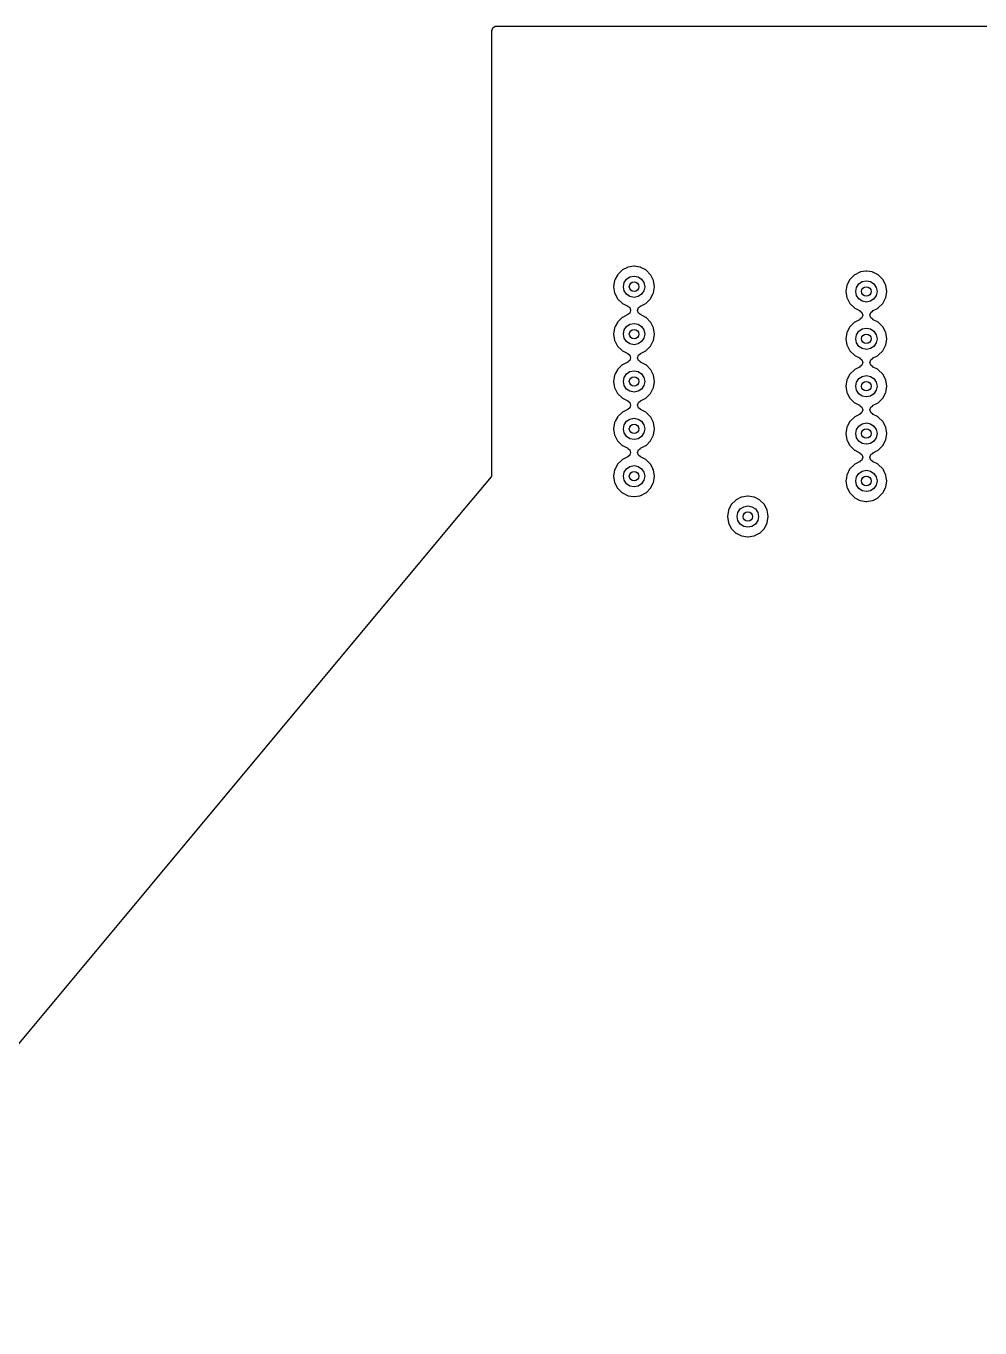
# Model space of a CAD drawing. Extents: x 97 to 313, y -170 to 213.
# Drawn here: x 210.67 to 230.8, y -84.97 to -57.5 of the extents above; entities that cross this region are included whole.
import ezdxf

# ---------------------------------------------------------------- set-up
doc = ezdxf.new("R2010")
doc.units = 0
doc.layers.add('BLACK', color=7, linetype='CONTINUOUS')

msp = doc.modelspace()

# ---------------------------------------------------------------- linework, layer by layer
at = {"layer": 'BLACK', "linetype": 'CONTINUOUS'}
for p, q in [((220.5, -57.599), (220.519, -57.5408)), ((220.5, -67), (220.5, -57.599)), ((220.519, -57.5408), (220.568, -57.5048)), ((220.568, -57.5048), (220.599, -57.5)), ((220.599, -57.5), (242.901, -57.5)), ((223.36, -62.5938), (223.254, -62.6479)), ((223.367, -62.5903), (223.36, -62.5938)), ((223.36, -62.5938), (223.36, -62.5938)), ((223.375, -62.5891), (223.367, -62.5903)), ((223.492, -62.5704), (223.375, -62.5891)), ((223.375, -62.5891), (223.375, -62.5891)), ((223.5, -62.5692), (223.492, -62.5704)), ((223.508, -62.5704), (223.5, -62.5692)), ((223.625, -62.5891), (223.508, -62.5704)), ((223.633, -62.5903), (223.625, -62.5891)), ((223.625, -62.5891), (223.625, -62.5891)), ((223.64, -62.5938), (223.633, -62.5903)), ((223.746, -62.6479), (223.64, -62.5938)), ((223.64, -62.5938), (223.64, -62.5938)), ((223.09, -62.8669), (223.069, -63)), ((223.103, -62.8413), (223.09, -62.8669)), ((223.148, -62.7537), (223.103, -62.8413)), ((223.151, -62.7468), (223.148, -62.7537)), ((223.148, -62.7537), (223.148, -62.7537)), ((223.247, -62.6515), (223.151, -62.7468)), ((223.254, -62.6479), (223.247, -62.6515)), ((223.254, -62.6479), (223.254, -62.6479)), ((223.292, -62.9139), (223.341, -62.8409)), ((223.341, -62.8409), (223.414, -62.7921)), ((223.414, -62.7921), (223.5, -62.775)), ((223.5, -62.775), (223.586, -62.7921)), ((223.586, -62.7921), (223.659, -62.8409)), ((223.659, -62.8409), (223.708, -62.9139)), ((223.753, -62.6515), (223.746, -62.6479)), ((223.746, -62.6479), (223.746, -62.6479)), ((223.849, -62.7468), (223.753, -62.6515)), ((223.852, -62.7537), (223.849, -62.7468)), ((223.897, -62.8413), (223.852, -62.7537)), ((223.852, -62.7537), (223.852, -62.7537)), ((223.91, -62.8669), (223.897, -62.8413)), ((223.931, -63), (223.91, -62.8669)), ((228.048, -62.8537), (227.994, -62.9599)), ((228.051, -62.8468), (228.048, -62.8537)), ((228.048, -62.8537), (228.048, -62.8537)), ((228.147, -62.7515), (228.051, -62.8468)), ((228.154, -62.7479), (228.147, -62.7515)), ((228.26, -62.6938), (228.154, -62.7479)), ((228.154, -62.7479), (228.154, -62.7479)), ((228.241, -62.9409), (228.314, -62.8921)), ((228.267, -62.6903), (228.26, -62.6938)), ((228.26, -62.6938), (228.26, -62.6938)), ((228.275, -62.6891), (228.267, -62.6903)), ((228.392, -62.6704), (228.275, -62.6891)), ((228.275, -62.6891), (228.275, -62.6891)), ((228.314, -62.8921), (228.4, -62.875)), ((228.4, -62.6692), (228.392, -62.6704)), ((228.408, -62.6704), (228.4, -62.6692)), ((228.4, -62.875), (228.486, -62.8921)), ((228.525, -62.6891), (228.408, -62.6704)), ((228.486, -62.8921), (228.559, -62.9409)), ((228.533, -62.6903), (228.525, -62.6891)), ((228.525, -62.6891), (228.525, -62.6891)), ((228.54, -62.6938), (228.533, -62.6903)), ((228.646, -62.7479), (228.54, -62.6938)), ((228.54, -62.6938), (228.54, -62.6938)), ((228.653, -62.7515), (228.646, -62.7479)), ((228.646, -62.7479), (228.646, -62.7479)), ((228.749, -62.8468), (228.653, -62.7515)), ((228.752, -62.8537), (228.749, -62.8468)), ((228.806, -62.9599), (228.752, -62.8537)), ((228.752, -62.8537), (228.752, -62.8537)), ((223.069, -63), (223.09, -63.1331)), ((223.09, -63.1331), (223.094, -63.1401)), ((223.094, -63.1401), (223.094, -63.1401)), ((223.094, -63.1401), (223.145, -63.2401)), ((223.275, -63), (223.292, -62.9139)), ((223.292, -63.0861), (223.275, -63)), ((223.341, -63.1591), (223.292, -63.0861)), ((223.414, -63.2079), (223.341, -63.1591)), ((223.659, -63.1591), (223.586, -63.2079)), ((223.708, -63.0861), (223.659, -63.1591)), ((223.708, -62.9139), (223.725, -63)), ((223.725, -63), (223.708, -63.0861)), ((223.855, -63.2401), (223.906, -63.1401)), ((223.906, -63.1401), (223.91, -63.1331)), ((223.906, -63.1401), (223.906, -63.1401)), ((223.91, -63.1331), (223.931, -63)), ((227.99, -62.9669), (227.969, -63.1)), ((227.969, -63.1), (227.99, -63.2331)), ((227.994, -62.9599), (227.99, -62.9669)), ((228.175, -63.1), (228.192, -63.0139)), ((228.192, -63.1861), (228.175, -63.1)), ((228.192, -63.0139), (228.241, -62.9409)), ((228.241, -63.2591), (228.192, -63.1861)), ((228.559, -62.9409), (228.608, -63.0139)), ((228.608, -63.1861), (228.559, -63.2591)), ((228.608, -63.0139), (228.625, -63.1)), ((228.625, -63.1), (228.608, -63.1861)), ((228.81, -62.9669), (228.806, -62.9599)), ((228.831, -63.1), (228.81, -62.9669)), ((228.81, -63.2331), (228.831, -63.1)), ((223.145, -63.2401), (223.151, -63.2532)), ((223.151, -63.2532), (223.247, -63.3485)), ((223.247, -63.3485), (223.254, -63.3521)), ((223.254, -63.3521), (223.254, -63.3521)), ((223.254, -63.3521), (223.367, -63.4097)), ((223.367, -63.4097), (223.366, -63.4111)), ((223.366, -63.4111), (223.408, -63.4418)), ((223.408, -63.4418), (223.427, -63.5)), ((223.5, -63.225), (223.414, -63.2079)), ((223.586, -63.2079), (223.5, -63.225)), ((223.573, -63.5), (223.592, -63.4418)), ((223.592, -63.4418), (223.634, -63.4111)), ((223.633, -63.4097), (223.746, -63.3521)), ((223.634, -63.4111), (223.633, -63.4097)), ((223.746, -63.3521), (223.753, -63.3485)), ((223.746, -63.3521), (223.746, -63.3521)), ((223.753, -63.3485), (223.849, -63.2532)), ((223.849, -63.2532), (223.855, -63.2401)), ((227.99, -63.2331), (227.994, -63.2401)), ((227.994, -63.2401), (227.994, -63.2401)), ((227.994, -63.2401), (228.046, -63.343)), ((228.046, -63.343), (228.051, -63.3532)), ((228.051, -63.3532), (228.147, -63.4485)), ((228.147, -63.4485), (228.154, -63.4521)), ((228.154, -63.4521), (228.154, -63.4521)), ((228.154, -63.4521), (228.267, -63.5097)), ((228.314, -63.3079), (228.241, -63.2591)), ((228.4, -63.325), (228.314, -63.3079)), ((228.486, -63.3079), (228.4, -63.325)), ((228.559, -63.2591), (228.486, -63.3079)), ((228.533, -63.5097), (228.646, -63.4521)), ((228.646, -63.4521), (228.653, -63.4485)), ((228.646, -63.4521), (228.646, -63.4521)), ((228.653, -63.4485), (228.749, -63.3532)), ((228.749, -63.3532), (228.754, -63.343)), ((228.754, -63.343), (228.806, -63.2401)), ((228.806, -63.2401), (228.81, -63.2331)), ((228.806, -63.2401), (228.806, -63.2401)), ((223.247, -63.6515), (223.151, -63.7468)), ((223.254, -63.6479), (223.247, -63.6515)), ((223.367, -63.5903), (223.254, -63.6479)), ((223.254, -63.6479), (223.254, -63.6479)), ((223.408, -63.5582), (223.366, -63.5889)), ((223.366, -63.5889), (223.367, -63.5903)), ((223.427, -63.5), (223.408, -63.5582)), ((223.592, -63.5582), (223.573, -63.5)), ((223.634, -63.5889), (223.592, -63.5582)), ((223.633, -63.5903), (223.634, -63.5889)), ((223.746, -63.6479), (223.633, -63.5903)), ((223.753, -63.6515), (223.746, -63.6479)), ((223.746, -63.6479), (223.746, -63.6479)), ((223.849, -63.7468), (223.753, -63.6515)), ((228.267, -63.6903), (228.154, -63.7479)), ((228.267, -63.5097), (228.266, -63.5111)), ((228.266, -63.5111), (228.308, -63.5418)), ((228.308, -63.6582), (228.266, -63.6889)), ((228.266, -63.6889), (228.267, -63.6903)), ((228.308, -63.5418), (228.327, -63.6)), ((228.327, -63.6), (228.308, -63.6582)), ((228.473, -63.6), (228.492, -63.5418)), ((228.492, -63.6582), (228.473, -63.6)), ((228.492, -63.5418), (228.534, -63.5111)), ((228.534, -63.6889), (228.492, -63.6582)), ((228.534, -63.5111), (228.533, -63.5097)), ((228.533, -63.6903), (228.534, -63.6889)), ((228.646, -63.7479), (228.533, -63.6903)), ((223.09, -63.8669), (223.069, -64)), ((223.069, -64), (223.09, -64.1331)), ((223.103, -63.8413), (223.09, -63.8669)), ((223.148, -63.7537), (223.103, -63.8413)), ((223.151, -63.7468), (223.148, -63.7537)), ((223.148, -63.7537), (223.148, -63.7537)), ((223.275, -64), (223.292, -63.9139)), ((223.292, -64.0861), (223.275, -64)), ((223.292, -63.9139), (223.341, -63.8409)), ((223.341, -63.8409), (223.414, -63.7921)), ((223.414, -63.7921), (223.5, -63.775)), ((223.5, -63.775), (223.586, -63.7921)), ((223.586, -63.7921), (223.659, -63.8409)), ((223.659, -63.8409), (223.708, -63.9139)), ((223.708, -63.9139), (223.725, -64)), ((223.725, -64), (223.708, -64.0861)), ((223.852, -63.7537), (223.849, -63.7468)), ((223.897, -63.8413), (223.852, -63.7537)), ((223.852, -63.7537), (223.852, -63.7537)), ((223.91, -63.8669), (223.897, -63.8413)), ((223.931, -64), (223.91, -63.8669)), ((223.91, -64.1331), (223.931, -64)), ((227.99, -63.9669), (227.969, -64.1)), ((227.994, -63.9599), (227.99, -63.9669)), ((228.048, -63.8537), (227.994, -63.9599)), ((228.051, -63.8468), (228.048, -63.8537)), ((228.048, -63.8537), (228.048, -63.8537)), ((228.147, -63.7515), (228.051, -63.8468)), ((228.154, -63.7479), (228.147, -63.7515)), ((228.154, -63.7479), (228.154, -63.7479)), ((228.192, -64.0139), (228.241, -63.9409)), ((228.241, -63.9409), (228.314, -63.8921)), ((228.314, -63.8921), (228.4, -63.875)), ((228.4, -63.875), (228.486, -63.8921)), ((228.486, -63.8921), (228.559, -63.9409)), ((228.559, -63.9409), (228.608, -64.0139)), ((228.653, -63.7515), (228.646, -63.7479)), ((228.646, -63.7479), (228.646, -63.7479)), ((228.749, -63.8468), (228.653, -63.7515)), ((228.752, -63.8537), (228.749, -63.8468)), ((228.806, -63.9599), (228.752, -63.8537)), ((228.752, -63.8537), (228.752, -63.8537)), ((228.81, -63.9669), (228.806, -63.9599)), ((228.831, -64.1), (228.81, -63.9669)), ((223.09, -64.1331), (223.094, -64.1401)), ((223.094, -64.1401), (223.094, -64.1401)), ((223.094, -64.1401), (223.145, -64.2401)), ((223.145, -64.2401), (223.151, -64.2532)), ((223.151, -64.2532), (223.247, -64.3485)), ((223.341, -64.1591), (223.292, -64.0861)), ((223.414, -64.2079), (223.341, -64.1591)), ((223.5, -64.225), (223.414, -64.2079)), ((223.586, -64.2079), (223.5, -64.225)), ((223.659, -64.1591), (223.586, -64.2079)), ((223.708, -64.0861), (223.659, -64.1591)), ((223.753, -64.3485), (223.849, -64.2532)), ((223.849, -64.2532), (223.855, -64.2401)), ((223.855, -64.2401), (223.906, -64.1401)), ((223.906, -64.1401), (223.91, -64.1331)), ((223.906, -64.1401), (223.906, -64.1401)), ((227.969, -64.1), (227.99, -64.2331)), ((227.99, -64.2331), (227.994, -64.2401)), ((227.994, -64.2401), (227.994, -64.2401)), ((227.994, -64.2401), (228.046, -64.343)), ((228.175, -64.1), (228.192, -64.0139)), ((228.192, -64.1861), (228.175, -64.1)), ((228.241, -64.2591), (228.192, -64.1861)), ((228.314, -64.3079), (228.241, -64.2591)), ((228.559, -64.2591), (228.486, -64.3079)), ((228.608, -64.1861), (228.559, -64.2591)), ((228.608, -64.0139), (228.625, -64.1)), ((228.625, -64.1), (228.608, -64.1861)), ((228.754, -64.343), (228.806, -64.2401)), ((228.806, -64.2401), (228.81, -64.2331)), ((228.806, -64.2401), (228.806, -64.2401)), ((228.81, -64.2331), (228.831, -64.1)), ((223.247, -64.3485), (223.254, -64.3521)), ((223.254, -64.3521), (223.254, -64.3521)), ((223.254, -64.3521), (223.367, -64.4097)), ((223.367, -64.4097), (223.366, -64.4111)), ((223.366, -64.4111), (223.408, -64.4418)), ((223.408, -64.5582), (223.366, -64.5889)), ((223.408, -64.4418), (223.427, -64.5)), ((223.427, -64.5), (223.408, -64.5582)), ((223.573, -64.5), (223.592, -64.4418)), ((223.592, -64.5582), (223.573, -64.5)), ((223.592, -64.4418), (223.634, -64.4111)), ((223.634, -64.5889), (223.592, -64.5582)), ((223.633, -64.4097), (223.746, -64.3521)), ((223.634, -64.4111), (223.633, -64.4097)), ((223.746, -64.3521), (223.753, -64.3485)), ((223.746, -64.3521), (223.746, -64.3521)), ((228.046, -64.343), (228.051, -64.3532)), ((228.051, -64.3532), (228.147, -64.4485)), ((228.147, -64.4485), (228.154, -64.4521)), ((228.154, -64.4521), (228.154, -64.4521)), ((228.154, -64.4521), (228.267, -64.5097)), ((228.267, -64.5097), (228.266, -64.5111)), ((228.266, -64.5111), (228.308, -64.5418)), ((228.308, -64.5418), (228.327, -64.6)), ((228.4, -64.325), (228.314, -64.3079)), ((228.486, -64.3079), (228.4, -64.325)), ((228.473, -64.6), (228.492, -64.5418)), ((228.492, -64.5418), (228.534, -64.5111)), ((228.533, -64.5097), (228.646, -64.4521)), ((228.534, -64.5111), (228.533, -64.5097)), ((228.646, -64.4521), (228.653, -64.4485)), ((228.646, -64.4521), (228.646, -64.4521)), ((228.653, -64.4485), (228.749, -64.3532)), ((228.749, -64.3532), (228.754, -64.343)), ((223.148, -64.7537), (223.103, -64.8413)), ((223.151, -64.7468), (223.148, -64.7537)), ((223.148, -64.7537), (223.148, -64.7537)), ((223.247, -64.6515), (223.151, -64.7468)), ((223.254, -64.6479), (223.247, -64.6515)), ((223.367, -64.5903), (223.254, -64.6479)), ((223.254, -64.6479), (223.254, -64.6479)), ((223.341, -64.8409), (223.414, -64.7921)), ((223.366, -64.5889), (223.367, -64.5903)), ((223.414, -64.7921), (223.5, -64.775)), ((223.5, -64.775), (223.586, -64.7921)), ((223.586, -64.7921), (223.659, -64.8409)), ((223.633, -64.5903), (223.634, -64.5889)), ((223.746, -64.6479), (223.633, -64.5903)), ((223.753, -64.6515), (223.746, -64.6479)), ((223.746, -64.6479), (223.746, -64.6479)), ((223.849, -64.7468), (223.753, -64.6515)), ((223.852, -64.7537), (223.849, -64.7468)), ((223.897, -64.8413), (223.852, -64.7537)), ((223.852, -64.7537), (223.852, -64.7537)), ((228.147, -64.7515), (228.051, -64.8468)), ((228.154, -64.7479), (228.147, -64.7515)), ((228.267, -64.6903), (228.154, -64.7479)), ((228.154, -64.7479), (228.154, -64.7479)), ((228.308, -64.6582), (228.266, -64.6889)), ((228.266, -64.6889), (228.267, -64.6903)), ((228.327, -64.6), (228.308, -64.6582)), ((228.492, -64.6582), (228.473, -64.6)), ((228.534, -64.6889), (228.492, -64.6582)), ((228.533, -64.6903), (228.534, -64.6889)), ((228.646, -64.7479), (228.533, -64.6903)), ((228.653, -64.7515), (228.646, -64.7479)), ((228.646, -64.7479), (228.646, -64.7479)), ((228.749, -64.8468), (228.653, -64.7515)), ((223.09, -64.8669), (223.069, -65)), ((223.069, -65), (223.09, -65.1331)), ((223.103, -64.8413), (223.09, -64.8669)), ((223.275, -65), (223.292, -64.9139)), ((223.292, -65.0861), (223.275, -65)), ((223.292, -64.9139), (223.341, -64.8409)), ((223.341, -65.1591), (223.292, -65.0861)), ((223.659, -64.8409), (223.708, -64.9139)), ((223.708, -65.0861), (223.659, -65.1591)), ((223.708, -64.9139), (223.725, -65)), ((223.725, -65), (223.708, -65.0861)), ((223.91, -64.8669), (223.897, -64.8413)), ((223.931, -65), (223.91, -64.8669)), ((223.91, -65.1331), (223.931, -65)), ((227.99, -64.9669), (227.969, -65.1)), ((227.969, -65.1), (227.99, -65.2331)), ((227.994, -64.9599), (227.99, -64.9669)), ((228.048, -64.8537), (227.994, -64.9599)), ((228.051, -64.8468), (228.048, -64.8537)), ((228.048, -64.8537), (228.048, -64.8537)), ((228.175, -65.1), (228.192, -65.0139)), ((228.192, -65.1861), (228.175, -65.1)), ((228.192, -65.0139), (228.241, -64.9409)), ((228.241, -64.9409), (228.314, -64.8921)), ((228.314, -64.8921), (228.4, -64.875)), ((228.4, -64.875), (228.486, -64.8921)), ((228.486, -64.8921), (228.559, -64.9409)), ((228.559, -64.9409), (228.608, -65.0139)), ((228.608, -65.0139), (228.625, -65.1)), ((228.625, -65.1), (228.608, -65.1861)), ((228.752, -64.8537), (228.749, -64.8468)), ((228.806, -64.9599), (228.752, -64.8537)), ((228.752, -64.8537), (228.752, -64.8537)), ((228.81, -64.9669), (228.806, -64.9599)), ((228.831, -65.1), (228.81, -64.9669)), ((228.81, -65.2331), (228.831, -65.1)), ((223.09, -65.1331), (223.094, -65.1401)), ((223.094, -65.1401), (223.094, -65.1401)), ((223.094, -65.1401), (223.145, -65.2401)), ((223.145, -65.2401), (223.151, -65.2532)), ((223.151, -65.2532), (223.247, -65.3485)), ((223.247, -65.3485), (223.254, -65.3521)), ((223.254, -65.3521), (223.254, -65.3521)), ((223.254, -65.3521), (223.367, -65.4097)), ((223.414, -65.2079), (223.341, -65.1591)), ((223.5, -65.225), (223.414, -65.2079)), ((223.586, -65.2079), (223.5, -65.225)), ((223.659, -65.1591), (223.586, -65.2079)), ((223.633, -65.4097), (223.746, -65.3521)), ((223.746, -65.3521), (223.753, -65.3485)), ((223.746, -65.3521), (223.746, -65.3521)), ((223.753, -65.3485), (223.849, -65.2532)), ((223.849, -65.2532), (223.855, -65.2401)), ((223.855, -65.2401), (223.906, -65.1401)), ((223.906, -65.1401), (223.91, -65.1331)), ((223.906, -65.1401), (223.906, -65.1401)), ((227.99, -65.2331), (227.994, -65.2401)), ((227.994, -65.2401), (227.994, -65.2401)), ((227.994, -65.2401), (228.046, -65.343)), ((228.046, -65.343), (228.051, -65.3532)), ((228.051, -65.3532), (228.147, -65.4485)), ((228.241, -65.2591), (228.192, -65.1861)), ((228.314, -65.3079), (228.241, -65.2591)), ((228.4, -65.325), (228.314, -65.3079)), ((228.486, -65.3079), (228.4, -65.325)), ((228.559, -65.2591), (228.486, -65.3079)), ((228.608, -65.1861), (228.559, -65.2591)), ((228.653, -65.4485), (228.749, -65.3532)), ((228.749, -65.3532), (228.754, -65.343)), ((228.754, -65.343), (228.806, -65.2401)), ((228.806, -65.2401), (228.81, -65.2331)), ((228.806, -65.2401), (228.806, -65.2401)), ((223.247, -65.6515), (223.151, -65.7468)), ((223.254, -65.6479), (223.247, -65.6515)), ((223.367, -65.5903), (223.254, -65.6479)), ((223.254, -65.6479), (223.254, -65.6479)), ((223.367, -65.4097), (223.366, -65.4111)), ((223.366, -65.4111), (223.408, -65.4418)), ((223.408, -65.5582), (223.366, -65.5889)), ((223.366, -65.5889), (223.367, -65.5903)), ((223.408, -65.4418), (223.427, -65.5)), ((223.427, -65.5), (223.408, -65.5582)), ((223.573, -65.5), (223.592, -65.4418)), ((223.592, -65.5582), (223.573, -65.5)), ((223.592, -65.4418), (223.634, -65.4111)), ((223.634, -65.5889), (223.592, -65.5582)), ((223.634, -65.4111), (223.633, -65.4097)), ((223.633, -65.5903), (223.634, -65.5889)), ((223.746, -65.6479), (223.633, -65.5903)), ((223.753, -65.6515), (223.746, -65.6479)), ((223.746, -65.6479), (223.746, -65.6479)), ((223.849, -65.7468), (223.753, -65.6515)), ((228.147, -65.4485), (228.154, -65.4521)), ((228.154, -65.4521), (228.154, -65.4521)), ((228.154, -65.4521), (228.267, -65.5097)), ((228.267, -65.5097), (228.266, -65.5111)), ((228.266, -65.5111), (228.308, -65.5418)), ((228.308, -65.6582), (228.266, -65.6889)), ((228.308, -65.5418), (228.327, -65.6)), ((228.327, -65.6), (228.308, -65.6582)), ((228.473, -65.6), (228.492, -65.5418)), ((228.492, -65.6582), (228.473, -65.6)), ((228.492, -65.5418), (228.534, -65.5111)), ((228.534, -65.6889), (228.492, -65.6582)), ((228.533, -65.5097), (228.646, -65.4521)), ((228.534, -65.5111), (228.533, -65.5097)), ((228.646, -65.4521), (228.653, -65.4485)), ((228.646, -65.4521), (228.646, -65.4521)), ((223.09, -65.8669), (223.069, -66)), ((223.103, -65.8413), (223.09, -65.8669)), ((223.148, -65.7537), (223.103, -65.8413)), ((223.151, -65.7468), (223.148, -65.7537)), ((223.148, -65.7537), (223.148, -65.7537)), ((223.275, -66), (223.292, -65.9139)), ((223.292, -65.9139), (223.341, -65.8409)), ((223.341, -65.8409), (223.414, -65.7921)), ((223.414, -65.7921), (223.5, -65.775)), ((223.5, -65.775), (223.586, -65.7921)), ((223.586, -65.7921), (223.659, -65.8409)), ((223.659, -65.8409), (223.708, -65.9139)), ((223.708, -65.9139), (223.725, -66)), ((223.852, -65.7537), (223.849, -65.7468)), ((223.897, -65.8413), (223.852, -65.7537)), ((223.852, -65.7537), (223.852, -65.7537)), ((223.91, -65.8669), (223.897, -65.8413)), ((223.931, -66), (223.91, -65.8669)), ((228.048, -65.8537), (227.994, -65.9599)), ((228.051, -65.8468), (228.048, -65.8537)), ((228.048, -65.8537), (228.048, -65.8537)), ((228.147, -65.7515), (228.051, -65.8468)), ((228.154, -65.7479), (228.147, -65.7515)), ((228.267, -65.6903), (228.154, -65.7479)), ((228.154, -65.7479), (228.154, -65.7479)), ((228.241, -65.9409), (228.314, -65.8921)), ((228.266, -65.6889), (228.267, -65.6903)), ((228.314, -65.8921), (228.4, -65.875)), ((228.4, -65.875), (228.486, -65.8921)), ((228.486, -65.8921), (228.559, -65.9409)), ((228.533, -65.6903), (228.534, -65.6889)), ((228.646, -65.7479), (228.533, -65.6903)), ((228.653, -65.7515), (228.646, -65.7479)), ((228.646, -65.7479), (228.646, -65.7479)), ((228.749, -65.8468), (228.653, -65.7515)), ((228.752, -65.8537), (228.749, -65.8468)), ((228.806, -65.9599), (228.752, -65.8537)), ((228.752, -65.8537), (228.752, -65.8537)), ((223.069, -66), (223.09, -66.1331)), ((223.09, -66.1331), (223.094, -66.1401)), ((223.094, -66.1401), (223.094, -66.1401)), ((223.094, -66.1401), (223.145, -66.2401)), ((223.292, -66.0861), (223.275, -66)), ((223.341, -66.1591), (223.292, -66.0861)), ((223.414, -66.2079), (223.341, -66.1591)), ((223.5, -66.225), (223.414, -66.2079)), ((223.586, -66.2079), (223.5, -66.225)), ((223.659, -66.1591), (223.586, -66.2079)), ((223.708, -66.0861), (223.659, -66.1591)), ((223.725, -66), (223.708, -66.0861)), ((223.855, -66.2401), (223.906, -66.1401)), ((223.906, -66.1401), (223.91, -66.1331)), ((223.906, -66.1401), (223.906, -66.1401)), ((223.91, -66.1331), (223.931, -66)), ((227.99, -65.9669), (227.969, -66.1)), ((227.969, -66.1), (227.99, -66.2331)), ((227.994, -65.9599), (227.99, -65.9669)), ((228.175, -66.1), (228.192, -66.0139)), ((228.192, -66.1861), (228.175, -66.1)), ((228.192, -66.0139), (228.241, -65.9409)), ((228.241, -66.2591), (228.192, -66.1861)), ((228.559, -65.9409), (228.608, -66.0139)), ((228.608, -66.1861), (228.559, -66.2591)), ((228.608, -66.0139), (228.625, -66.1)), ((228.625, -66.1), (228.608, -66.1861)), ((228.81, -65.9669), (228.806, -65.9599)), ((228.831, -66.1), (228.81, -65.9669)), ((228.81, -66.2331), (228.831, -66.1)), ((223.145, -66.2401), (223.151, -66.2532)), ((223.151, -66.2532), (223.247, -66.3485)), ((223.247, -66.3485), (223.254, -66.3521)), ((223.254, -66.3521), (223.254, -66.3521)), ((223.254, -66.3521), (223.367, -66.4097)), ((223.367, -66.4097), (223.366, -66.4111)), ((223.366, -66.4111), (223.408, -66.4418)), ((223.408, -66.4418), (223.427, -66.5)), ((223.573, -66.5), (223.592, -66.4418)), ((223.592, -66.4418), (223.634, -66.4111)), ((223.633, -66.4097), (223.746, -66.3521)), ((223.634, -66.4111), (223.633, -66.4097)), ((223.746, -66.3521), (223.753, -66.3485)), ((223.746, -66.3521), (223.746, -66.3521)), ((223.753, -66.3485), (223.849, -66.2532)), ((223.849, -66.2532), (223.855, -66.2401)), ((227.99, -66.2331), (227.994, -66.2401)), ((227.994, -66.2401), (227.994, -66.2401)), ((227.994, -66.2401), (228.046, -66.343)), ((228.046, -66.343), (228.051, -66.3532)), ((228.051, -66.3532), (228.147, -66.4485)), ((228.147, -66.4485), (228.154, -66.4521)), ((228.154, -66.4521), (228.154, -66.4521)), ((228.154, -66.4521), (228.267, -66.5097)), ((228.314, -66.3079), (228.241, -66.2591)), ((228.4, -66.325), (228.314, -66.3079)), ((228.486, -66.3079), (228.4, -66.325)), ((228.559, -66.2591), (228.486, -66.3079)), ((228.533, -66.5097), (228.646, -66.4521)), ((228.646, -66.4521), (228.653, -66.4485)), ((228.646, -66.4521), (228.646, -66.4521)), ((228.653, -66.4485), (228.749, -66.3532)), ((228.749, -66.3532), (228.754, -66.343)), ((228.754, -66.343), (228.806, -66.2401)), ((228.806, -66.2401), (228.81, -66.2331)), ((228.806, -66.2401), (228.806, -66.2401)), ((223.148, -66.7537), (223.103, -66.8413)), ((223.151, -66.7468), (223.148, -66.7537)), ((223.148, -66.7537), (223.148, -66.7537)), ((223.247, -66.6515), (223.151, -66.7468)), ((223.254, -66.6479), (223.247, -66.6515)), ((223.367, -66.5903), (223.254, -66.6479)), ((223.254, -66.6479), (223.254, -66.6479)), ((223.408, -66.5582), (223.366, -66.5889)), ((223.366, -66.5889), (223.367, -66.5903)), ((223.427, -66.5), (223.408, -66.5582)), ((223.592, -66.5582), (223.573, -66.5)), ((223.634, -66.5889), (223.592, -66.5582)), ((223.633, -66.5903), (223.634, -66.5889)), ((223.746, -66.6479), (223.633, -66.5903)), ((223.753, -66.6515), (223.746, -66.6479)), ((223.746, -66.6479), (223.746, -66.6479)), ((223.849, -66.7468), (223.753, -66.6515)), ((223.852, -66.7537), (223.849, -66.7468)), ((223.897, -66.8413), (223.852, -66.7537)), ((223.852, -66.7537), (223.852, -66.7537)), ((228.147, -66.7515), (228.051, -66.8468)), ((228.154, -66.7479), (228.147, -66.7515)), ((228.267, -66.6903), (228.154, -66.7479)), ((228.154, -66.7479), (228.154, -66.7479)), ((228.267, -66.5097), (228.266, -66.5111)), ((228.266, -66.5111), (228.308, -66.5418)), ((228.308, -66.6582), (228.266, -66.6889)), ((228.266, -66.6889), (228.267, -66.6903)), ((228.308, -66.5418), (228.327, -66.6)), ((228.327, -66.6), (228.308, -66.6582)), ((228.473, -66.6), (228.492, -66.5418)), ((228.492, -66.6582), (228.473, -66.6)), ((228.492, -66.5418), (228.534, -66.5111)), ((228.534, -66.6889), (228.492, -66.6582)), ((228.534, -66.5111), (228.533, -66.5097)), ((228.533, -66.6903), (228.534, -66.6889)), ((228.646, -66.7479), (228.533, -66.6903)), ((228.653, -66.7515), (228.646, -66.7479)), ((228.646, -66.7479), (228.646, -66.7479)), ((228.749, -66.8468), (228.653, -66.7515)), ((219.792, -67.85), (220.49, -67.012)), ((220.49, -67.012), (220.5, -67)), ((220.49, -67.012), (220.49, -67.012)), ((223.09, -66.8669), (223.069, -67)), ((223.069, -67), (223.09, -67.1331)), ((223.103, -66.8413), (223.09, -66.8669)), ((223.275, -67), (223.292, -66.9139)), ((223.292, -67.0861), (223.275, -67)), ((223.292, -66.9139), (223.341, -66.8409)), ((223.341, -66.8409), (223.414, -66.7921)), ((223.414, -66.7921), (223.5, -66.775)), ((223.5, -66.775), (223.586, -66.7921)), ((223.586, -66.7921), (223.659, -66.8409)), ((223.659, -66.8409), (223.708, -66.9139)), ((223.708, -66.9139), (223.725, -67)), ((223.725, -67), (223.708, -67.0861)), ((223.91, -66.8669), (223.897, -66.8413)), ((223.931, -67), (223.91, -66.8669)), ((223.915, -67.1), (223.931, -67)), ((227.989, -66.9746), (227.98, -67.0331)), ((227.99, -66.9669), (227.989, -66.9746)), ((227.989, -66.9746), (227.989, -66.9746)), ((227.994, -66.9599), (227.99, -66.9669)), ((228.048, -66.8537), (227.994, -66.9599)), ((228.051, -66.8468), (228.048, -66.8537)), ((228.048, -66.8537), (228.048, -66.8537)), ((228.175, -67.1), (228.192, -67.0139)), ((228.192, -67.0139), (228.241, -66.9409)), ((228.241, -66.9409), (228.314, -66.8921)), ((228.314, -66.8921), (228.4, -66.875)), ((228.4, -66.875), (228.486, -66.8921)), ((228.486, -66.8921), (228.559, -66.9409)), ((228.559, -66.9409), (228.608, -67.0139)), ((228.608, -67.0139), (228.625, -67.1)), ((228.752, -66.8537), (228.749, -66.8468)), ((228.776, -66.9), (228.752, -66.8537)), ((228.752, -66.8537), (228.752, -66.8537)), ((228.806, -66.9599), (228.776, -66.9)), ((228.81, -66.9669), (228.806, -66.9599)), ((228.811, -66.9746), (228.81, -66.9669)), ((228.82, -67.0331), (228.811, -66.9746)), ((228.811, -66.9746), (228.811, -66.9746)), ((223.09, -67.1331), (223.094, -67.1401)), ((223.094, -67.1401), (223.094, -67.1401)), ((223.094, -67.1401), (223.146, -67.243)), ((223.146, -67.243), (223.151, -67.2532)), ((223.151, -67.2532), (223.247, -67.3485)), ((223.341, -67.1591), (223.292, -67.0861)), ((223.414, -67.2079), (223.341, -67.1591)), ((223.5, -67.225), (223.414, -67.2079)), ((223.586, -67.2079), (223.5, -67.225)), ((223.659, -67.1591), (223.586, -67.2079)), ((223.708, -67.0861), (223.659, -67.1591)), ((223.753, -67.3485), (223.849, -67.2532)), ((223.849, -67.2532), (223.854, -67.243)), ((223.854, -67.243), (223.906, -67.1401)), ((223.906, -67.1401), (223.91, -67.1331)), ((223.906, -67.1401), (223.906, -67.1401)), ((223.91, -67.1331), (223.915, -67.1)), ((227.98, -67.0331), (227.969, -67.1)), ((227.969, -67.1), (227.99, -67.2331)), ((227.99, -67.2331), (227.994, -67.2401)), ((227.994, -67.2401), (227.994, -67.2401)), ((227.994, -67.2401), (228.046, -67.343)), ((228.192, -67.1861), (228.175, -67.1)), ((228.241, -67.2591), (228.192, -67.1861)), ((228.314, -67.3079), (228.241, -67.2591)), ((228.559, -67.2591), (228.486, -67.3079)), ((228.608, -67.1861), (228.559, -67.2591)), ((228.625, -67.1), (228.608, -67.1861)), ((228.754, -67.343), (228.806, -67.2401)), ((228.806, -67.2401), (228.81, -67.2331)), ((228.806, -67.2401), (228.806, -67.2401)), ((228.81, -67.2331), (228.831, -67.1)), ((228.831, -67.1), (228.82, -67.0331)), ((223.247, -67.3485), (223.254, -67.3521)), ((223.254, -67.3521), (223.254, -67.3521)), ((223.254, -67.3521), (223.36, -67.4062)), ((223.36, -67.4062), (223.367, -67.4097)), ((223.367, -67.4097), (223.375, -67.4109)), ((223.375, -67.4109), (223.375, -67.4109)), ((223.375, -67.4109), (223.492, -67.4296)), ((223.492, -67.4296), (223.5, -67.4308)), ((223.5, -67.4308), (223.508, -67.4296)), ((223.508, -67.4296), (223.625, -67.4109)), ((223.625, -67.4109), (223.633, -67.4097)), ((223.625, -67.4109), (223.625, -67.4109)), ((223.633, -67.4097), (223.64, -67.4062)), ((223.64, -67.4062), (223.746, -67.3521)), ((223.746, -67.3521), (223.753, -67.3485)), ((223.746, -67.3521), (223.746, -67.3521)), ((225.647, -67.5015), (225.551, -67.5968)), ((225.654, -67.4979), (225.647, -67.5015)), ((225.76, -67.4438), (225.654, -67.4979)), ((225.654, -67.4979), (225.654, -67.4979)), ((225.767, -67.4403), (225.76, -67.4438)), ((225.76, -67.4438), (225.76, -67.4438)), ((225.775, -67.4391), (225.767, -67.4403)), ((225.892, -67.4204), (225.775, -67.4391)), ((225.775, -67.4391), (225.775, -67.4391)), ((225.9, -67.4192), (225.892, -67.4204)), ((225.908, -67.4204), (225.9, -67.4192)), ((226.025, -67.4391), (225.908, -67.4204)), ((226.033, -67.4403), (226.025, -67.4391)), ((226.025, -67.4391), (226.025, -67.4391)), ((226.04, -67.4438), (226.033, -67.4403)), ((226.146, -67.4979), (226.04, -67.4438)), ((226.04, -67.4438), (226.04, -67.4438)), ((226.153, -67.5015), (226.146, -67.4979)), ((226.146, -67.4979), (226.146, -67.4979)), ((226.249, -67.5968), (226.153, -67.5015)), ((228.046, -67.343), (228.051, -67.3532)), ((228.051, -67.3532), (228.147, -67.4485)), ((228.147, -67.4485), (228.154, -67.4521)), ((228.154, -67.4521), (228.154, -67.4521)), ((228.154, -67.4521), (228.251, -67.5015)), ((228.251, -67.5015), (228.267, -67.5097)), ((228.267, -67.5097), (228.275, -67.5109)), ((228.275, -67.5109), (228.275, -67.5109)), ((228.275, -67.5109), (228.392, -67.5296)), ((228.4, -67.325), (228.314, -67.3079)), ((228.392, -67.5296), (228.4, -67.5308)), ((228.486, -67.3079), (228.4, -67.325)), ((228.4, -67.5308), (228.408, -67.5296)), ((228.408, -67.5296), (228.525, -67.5109)), ((228.525, -67.5109), (228.533, -67.5097)), ((228.525, -67.5109), (228.525, -67.5109)), ((228.533, -67.5097), (228.549, -67.5015)), ((228.549, -67.5015), (228.646, -67.4521)), ((228.646, -67.4521), (228.653, -67.4485)), ((228.646, -67.4521), (228.646, -67.4521)), ((228.653, -67.4485), (228.749, -67.3532)), ((228.749, -67.3532), (228.754, -67.343)), ((205.523, -84.9725), (219.792, -67.85)), ((225.49, -67.7169), (225.469, -67.85)), ((225.469, -67.85), (225.49, -67.9831)), ((225.551, -67.5968), (225.49, -67.7169)), ((225.675, -67.85), (225.692, -67.7639)), ((225.692, -67.9361), (225.675, -67.85)), ((225.692, -67.7639), (225.741, -67.6909)), ((225.741, -67.6909), (225.814, -67.6421)), ((225.814, -67.6421), (225.9, -67.625)), ((225.9, -67.625), (225.986, -67.6421)), ((225.986, -67.6421), (226.059, -67.6909)), ((226.059, -67.6909), (226.108, -67.7639)), ((226.108, -67.7639), (226.125, -67.85)), ((226.125, -67.85), (226.108, -67.9361)), ((226.31, -67.7169), (226.249, -67.5968)), ((226.323, -67.8), (226.31, -67.7169)), ((226.31, -67.9831), (226.331, -67.85)), ((226.331, -67.85), (226.323, -67.8)), ((225.49, -67.9831), (225.494, -67.9901)), ((225.494, -67.9901), (225.494, -67.9901)), ((225.494, -67.9901), (225.526, -68.0532)), ((225.526, -68.0532), (225.551, -68.1032)), ((225.551, -68.1032), (225.647, -68.1985)), ((225.741, -68.0091), (225.692, -67.9361)), ((225.814, -68.0579), (225.741, -68.0091)), ((225.9, -68.075), (225.814, -68.0579)), ((225.986, -68.0579), (225.9, -68.075)), ((226.059, -68.0091), (225.986, -68.0579)), ((226.108, -67.9361), (226.059, -68.0091)), ((226.153, -68.1985), (226.249, -68.1032)), ((226.249, -68.1032), (226.274, -68.0532)), ((226.274, -68.0532), (226.306, -67.9901)), ((226.306, -67.9901), (226.31, -67.9831)), ((226.306, -67.9901), (226.306, -67.9901)), ((225.647, -68.1985), (225.654, -68.2021)), ((225.654, -68.2021), (225.654, -68.2021)), ((225.654, -68.2021), (225.71, -68.2308)), ((225.71, -68.2308), (225.767, -68.2597)), ((225.767, -68.2597), (225.775, -68.2609)), ((225.775, -68.2609), (225.775, -68.2609)), ((225.775, -68.2609), (225.892, -68.2796)), ((225.892, -68.2796), (225.9, -68.2808)), ((225.9, -68.2808), (225.908, -68.2796)), ((225.908, -68.2796), (226.025, -68.2609)), ((226.025, -68.2609), (226.033, -68.2597)), ((226.025, -68.2609), (226.025, -68.2609)), ((226.033, -68.2597), (226.09, -68.2308)), ((226.09, -68.2308), (226.146, -68.2021)), ((226.146, -68.2021), (226.153, -68.1985)), ((226.146, -68.2021), (226.146, -68.2021))]:
    msp.add_line(p, q, dxfattribs=at)
at = {"layer": 'BLACK'}
for centre in [(223.5, -63), (228.4, -63.1), (223.5, -64), (228.4, -64.1), (223.5, -65), (228.4, -65.1), (223.5, -66), (228.4, -66.1), (223.5, -67), (228.4, -67.1), (225.9, -67.85)]:
    msp.add_circle(centre, 0.1, dxfattribs=at)

doc.saveas('drawing.dxf')
